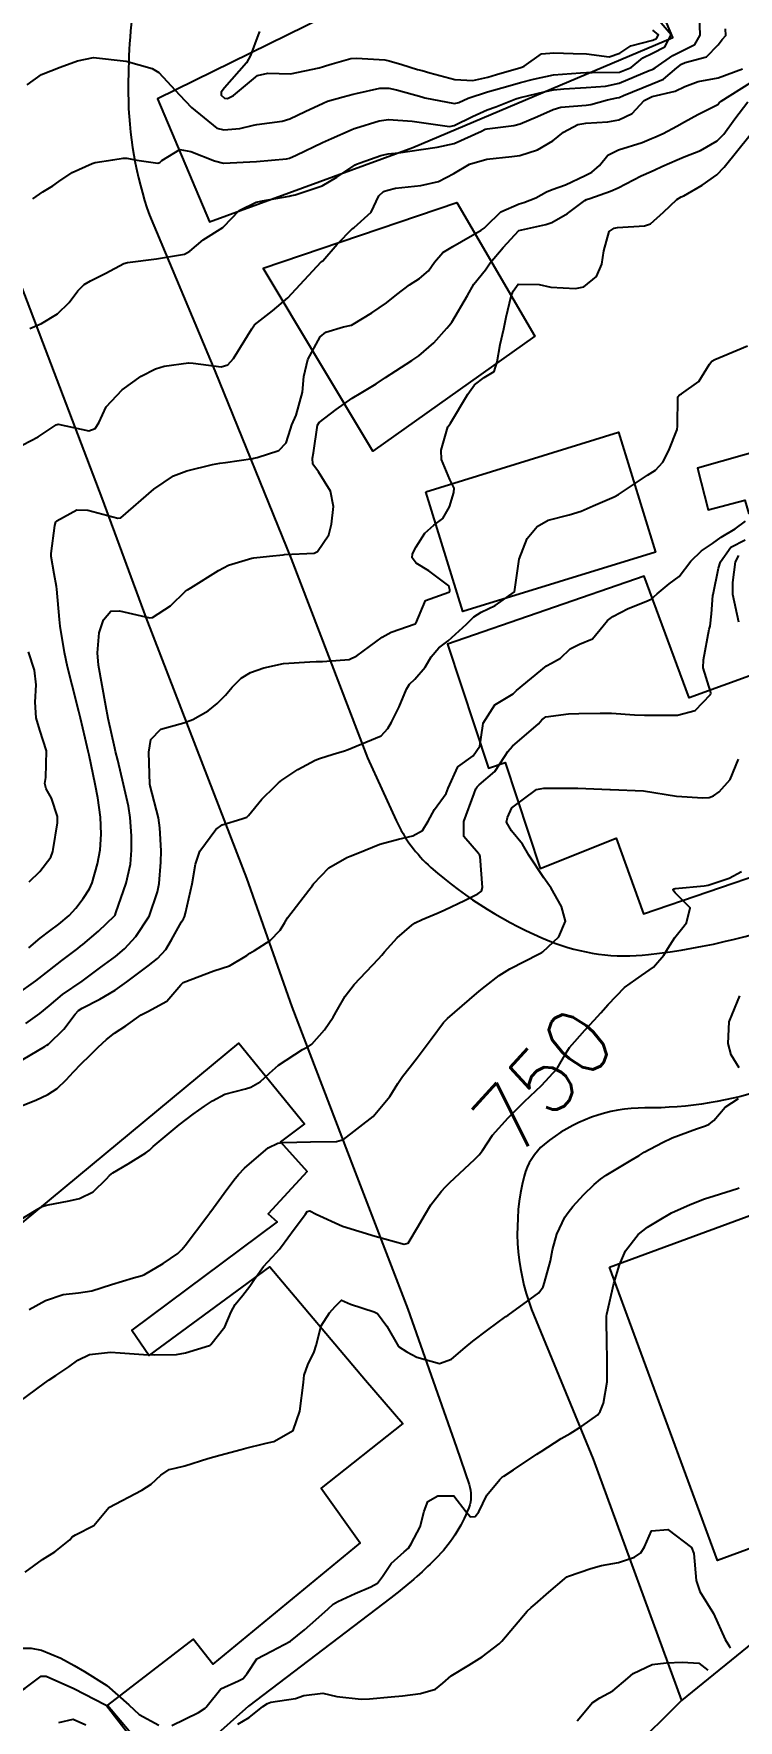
# Model space of a CAD drawing. Header units: metres. Extents: x 307586 to 320046, y 7427249 to 7434250.
# Drawn here: x 315669.6 to 315712.5, y 7432339.4 to 7432442 of the extents above; entities that cross this region are included whole.
import ezdxf
from ezdxf.enums import TextEntityAlignment as Align

# ---------------------------------------------------------------- set-up
doc = ezdxf.new("R2010")
doc.units = ezdxf.units.M
doc.header["$MEASUREMENT"] = 0
for name, color, linetype in [('Area', 45, 'Continuous'), ('Cotas', 45, 'Continuous'), ('Curvas de Nivel 1m', 11, 'Continuous'), ('Curvas de Nivel 5m', 15, 'Continuous'), ('Edificações', 30, 'Continuous'), ('Vias Primárias', 230, 'Continuous')]:
    doc.layers.add(name, color=color, linetype=linetype)
doc.styles.add('Style-STANDARD', font='STANDARD.shx')

msp = doc.modelspace()

# ---------------------------------------------------------------- linework, layer by layer
at = {"layer": 'Area'}
msp.add_polyline3d([(315713.97, 7432344.59, 752.97), (315709.01, 7432340.57, 753.9), (315705.9, 7432337.48, 754.16)], dxfattribs=at)
at = {"layer": 'Curvas de Nivel 1m', "flags": 128}
for points, elevation in [([(315669.21, 7432438.88), (315670.08, 7432439.51), (315671.22, 7432439.96), (315672.26, 7432440.34), (315673.23, 7432440.55), (315675.22, 7432440.31), (315676.8, 7432439.87), (315677.22, 7432439.62), (315678.47, 7432438.27), (315679.19, 7432437.49), (315680.73, 7432436.24), (315681.17, 7432436.13), (315682.13, 7432436.23), (315682.97, 7432436.42), (315683.18, 7432436.46), (315684.71, 7432436.67), (315685.18, 7432436.8), (315686.11, 7432437.26), (315687.2, 7432437.77), (315687.48, 7432437.88), (315688.43, 7432438.15), (315689.03, 7432438.31), (315689.21, 7432438.36), (315690.66, 7432438.67), (315691.21, 7432438.67), (315691.66, 7432438.57), (315693.2, 7432438.14), (315693.4, 7432438.09), (315695.2, 7432437.75), (315695.46, 7432437.8), (315696.03, 7432438.06), (315697.21, 7432438.45), (315698.44, 7432438.8), (315699.21, 7432439.01), (315700, 7432439.22), (315701.22, 7432439.49), (315702.85, 7432439.61), (315703.22, 7432439.63), (315703.56, 7432439.63), (315705.22, 7432439.65), (315705.94, 7432439.94), (315706.64, 7432440.52), (315707.24, 7432440.8), (315707.98, 7432441.18), (315708.38, 7432441.91), (315707.27, 7432443.2)], 739), ([(315669.36, 7432424.05), (315670.07, 7432424.36), (315671.04, 7432424.94), (315671.75, 7432425.63), (315672.29, 7432426.34), (315672.67, 7432426.72), (315673.06, 7432426.95), (315673.98, 7432427.41), (315675.08, 7432428), (315675.31, 7432428.07), (315677.08, 7432428.28), (315678.78, 7432428.57), (315679.09, 7432428.75), (315679.9, 7432429.45), (315681.1, 7432430.2), (315681.15, 7432430.24), (315682.1, 7432431.24), (315683.13, 7432431.73), (315683.51, 7432431.82), (315685.13, 7432432.11), (315685.2, 7432432.12), (315685.5, 7432432.18), (315687.14, 7432432.73), (315688.03, 7432433.26), (315689.15, 7432434.01), (315689.24, 7432434.05), (315689.45, 7432434.14), (315690.71, 7432434.58), (315691.16, 7432434.67), (315691.78, 7432434.74), (315693.16, 7432434.95), (315694.15, 7432435.09), (315695.17, 7432435.3), (315696.84, 7432436.05), (315697.05, 7432436.17), (315697.18, 7432436.21), (315698.8, 7432436.41), (315699.18, 7432436.51), (315700.24, 7432436.95), (315701.19, 7432437.38), (315701.67, 7432437.52), (315703.2, 7432437.64), (315703.49, 7432437.68), (315704.49, 7432437.96), (315705.07, 7432438.08), (315705.2, 7432438.11), (315705.48, 7432438.22), (315707.21, 7432438.93), (315707.9, 7432439.23), (315708.71, 7432439.91), (315708.99, 7432440.14), (315709.23, 7432440.23), (315710.53, 7432440.59), (315711.24, 7432441.31), (315711.48, 7432441.64), (315711.69, 7432441.87), (315711.67, 7432442.29)], 741), ([(315683.34, 7432442.12), (315683.25, 7432441.92), (315682.78, 7432440.67), (315682.54, 7432440.22), (315681.21, 7432438.69), (315681, 7432438.44), (315681.01, 7432438.24), (315681.2, 7432438.06), (315681.39, 7432438.05), (315681.75, 7432438.23), (315683.22, 7432439.44), (315683.84, 7432439.58), (315685.22, 7432439.54), (315686.96, 7432439.91), (315687.22, 7432440), (315687.34, 7432440.04), (315687.75, 7432440.15), (315688.89, 7432440.48), (315689.23, 7432440.51), (315690.96, 7432440.39), (315691.23, 7432440.34), (315691.99, 7432440.11), (315692.94, 7432439.82), (315693.22, 7432439.74), (315693.7, 7432439.6), (315695.21, 7432439.2), (315696.3, 7432439.14), (315697.22, 7432439.34), (315697.75, 7432439.5), (315699.22, 7432439.93), (315699.29, 7432439.95), (315699.43, 7432440.02), (315700.48, 7432440.76), (315701.24, 7432440.82), (315702.42, 7432440.79), (315703.23, 7432440.77), (315704.6, 7432440.59), (315705.24, 7432440.81), (315705.92, 7432441.26), (315707.25, 7432441.6), (315707.47, 7432441.69), (315707.6, 7432441.92), (315707.26, 7432442.21)], 738), ([(315668.94, 7432416.97), (315669.87, 7432417.45), (315670.96, 7432418.19), (315671.09, 7432418.22), (315672.96, 7432417.83), (315673.33, 7432417.96), (315673.56, 7432418.32), (315674, 7432419.29), (315674.98, 7432420.31), (315676.14, 7432421.15), (315677, 7432421.59), (315677.53, 7432421.75), (315679.01, 7432421.97), (315679.31, 7432421.95), (315681.01, 7432421.72), (315681.4, 7432421.83), (315681.76, 7432422.22), (315682.86, 7432424.04), (315682.98, 7432424.21), (315683.03, 7432424.27), (315684.12, 7432425.12), (315685.05, 7432425.91), (315685.31, 7432426.19), (315687.08, 7432428.11), (315687.11, 7432428.13), (315687.18, 7432428.16), (315688.05, 7432429.19), (315689, 7432430.14), (315689.07, 7432430.18), (315689.1, 7432430.19), (315690.12, 7432431.13), (315690.59, 7432432.13), (315690.88, 7432432.38), (315691.14, 7432432.47), (315691.6, 7432432.58), (315693.14, 7432432.76), (315694.22, 7432433), (315695.15, 7432433.49), (315696.11, 7432434.06), (315697.16, 7432434.36), (315698.68, 7432434.51), (315699.16, 7432434.57), (315700.25, 7432434.92), (315701.17, 7432435.47), (315701.83, 7432435.99), (315702.7, 7432436.46), (315703.18, 7432436.54), (315704.51, 7432436.63), (315705.18, 7432436.75), (315705.99, 7432437.14), (315706.72, 7432437.93), (315707.21, 7432438.16), (315708.61, 7432438.5), (315709.21, 7432438.78), (315710.02, 7432439.08), (315711.22, 7432439.3), (315712.7, 7432439.86)], 742), ([(315669.31, 7432386.37), (315669.99, 7432386.95), (315670.59, 7432387.4), (315671.14, 7432387.8), (315671.76, 7432388.34), (315672.17, 7432388.78), (315672.61, 7432389.37), (315672.99, 7432389.96), (315673.15, 7432390.32), (315673.49, 7432391.47), (315673.65, 7432392.32), (315673.71, 7432393.28), (315673.67, 7432394.32), (315673.51, 7432395.5), (315673.35, 7432396.32), (315672.97, 7432398.08), (315672.91, 7432398.33), (315672.73, 7432399.12), (315672.44, 7432400.33), (315672.34, 7432400.74), (315671.94, 7432402.34), (315671.66, 7432403.46), (315671.47, 7432404.34), (315671.22, 7432405.94), (315671.17, 7432406.35), (315671.01, 7432408.18), (315670.99, 7432408.35), (315670.85, 7432409.12), (315670.67, 7432410.17), (315670.67, 7432410.35), (315670.88, 7432412.07), (315670.94, 7432412.29), (315671, 7432412.35), (315672.23, 7432413.01), (315672.9, 7432413), (315674.71, 7432412.5), (315674.9, 7432412.53), (315676.91, 7432414.28), (315678.11, 7432415.08), (315678.92, 7432415.39), (315680.47, 7432415.78), (315680.93, 7432415.86), (315681.26, 7432415.9), (315682.93, 7432416.13), (315682.99, 7432416.15), (315683.19, 7432416.21), (315684.52, 7432416.62), (315684.95, 7432417.09), (315685.22, 7432417.93), (315685.31, 7432418.18), (315685.57, 7432418.78), (315685.95, 7432420.18), (315686.04, 7432421.13), (315686.28, 7432422.17), (315687.03, 7432423.54), (315687.37, 7432423.82), (315688.45, 7432424.15), (315688.92, 7432424.26), (315689.03, 7432424.31), (315690.16, 7432425.01), (315691.05, 7432425.62), (315691.68, 7432426.11), (315692.45, 7432426.71), (315693.07, 7432427.1), (315693.61, 7432427.55), (315693.98, 7432428.08), (315694.49, 7432428.67), (315695.09, 7432429.05), (315696.82, 7432430.04), (315696.99, 7432430.16), (315697.11, 7432430.28), (315698.01, 7432431.14), (315699.13, 7432431.64), (315699.42, 7432431.72), (315700.14, 7432432.01), (315700.78, 7432432.36), (315701.14, 7432432.51), (315701.95, 7432432.8), (315703.15, 7432433.36), (315703.55, 7432433.56), (315704.02, 7432433.96), (315704.52, 7432434.6), (315705.16, 7432434.92), (315706.61, 7432435.37), (315707.17, 7432435.62), (315707.38, 7432435.7), (315707.89, 7432435.91), (315708.72, 7432436.37), (315709.18, 7432436.63), (315710, 7432437.08), (315711.2, 7432437.69), (315711.3, 7432437.78), (315711.41, 7432437.88), (315713.21, 7432439.01)], 743), ([(315668.54, 7432383.51), (315669.73, 7432384.36), (315670.56, 7432385.01), (315671.31, 7432385.6), (315672.28, 7432386.33), (315672.44, 7432386.46), (315672.58, 7432386.57), (315673.54, 7432387.37), (315674.52, 7432388.31), (315674.55, 7432388.36), (315674.6, 7432388.49), (315675.22, 7432390.3), (315675.48, 7432391.46), (315675.54, 7432392.3), (315675.54, 7432393.17), (315675.47, 7432394.3), (315675.36, 7432394.98), (315675.07, 7432396.3), (315674.72, 7432397.78), (315674.58, 7432398.31), (315674.53, 7432398.51), (315674.13, 7432400.32), (315673.99, 7432401.08), (315673.76, 7432402.32), (315673.55, 7432403.56), (315673.48, 7432404.32), (315673.59, 7432405.54), (315673.85, 7432406.32), (315674.29, 7432406.84), (315674.82, 7432406.88), (315676.66, 7432406.44), (315676.82, 7432406.46), (315677.92, 7432407.18), (315678.84, 7432408.07), (315678.95, 7432408.15), (315679.15, 7432408.26), (315680.85, 7432409.32), (315681.44, 7432409.64), (315682.86, 7432410.07), (315682.98, 7432410.09), (315683.95, 7432410.2), (315684.77, 7432410.28), (315684.86, 7432410.29), (315686.65, 7432410.38), (315686.87, 7432410.49), (315687.55, 7432411.49), (315687.72, 7432412.15), (315687.83, 7432413.22), (315687.66, 7432414.15), (315686.92, 7432415.32), (315686.57, 7432415.8), (315686.55, 7432416.17), (315686.61, 7432416.49), (315686.87, 7432418.16), (315686.96, 7432418.34), (315688, 7432419.12), (315688.98, 7432419.81), (315689.51, 7432420.13), (315690.42, 7432420.69), (315691, 7432421.07), (315691.63, 7432421.48), (315692.6, 7432422.1), (315693.02, 7432422.38), (315693.93, 7432423.17), (315694.73, 7432424.07), (315694.87, 7432424.23), (315695.04, 7432424.43), (315695.98, 7432426.06), (315696.38, 7432426.74), (315697.08, 7432427.62), (315697.25, 7432427.87), (315697.37, 7432428.04), (315698.15, 7432428.97), (315699.1, 7432430.02), (315700.74, 7432430.37), (315701.11, 7432430.5), (315702.07, 7432431.04), (315703.13, 7432431.83), (315703.22, 7432431.89), (315703.43, 7432431.97), (315704.69, 7432432.4), (315705.14, 7432432.61), (315706.55, 7432433.33), (315707.15, 7432433.6), (315707.37, 7432433.7), (315707.8, 7432433.91), (315708.74, 7432434.32), (315709.16, 7432434.49), (315710.16, 7432434.89), (315711.17, 7432435.47), (315711.57, 7432435.87), (315712.24, 7432436.81), (315713.03, 7432437.85)], 744), ([(315668.49, 7432379.3), (315670.27, 7432380.35), (315670.41, 7432380.44), (315670.51, 7432380.51), (315671.44, 7432381.42), (315672.12, 7432382.33), (315672.32, 7432382.55), (315672.54, 7432382.69), (315673.63, 7432383.23), (315674.55, 7432383.78), (315675.26, 7432384.3), (315676.56, 7432385.27), (315677.13, 7432385.71), (315677.63, 7432386.27), (315677.99, 7432386.86), (315678.6, 7432387.94), (315678.72, 7432388.13), (315678.78, 7432388.26), (315678.83, 7432388.48), (315679.23, 7432390.25), (315679.44, 7432391.45), (315679.71, 7432392.24), (315680.67, 7432393.56), (315681.06, 7432393.84), (315682.27, 7432394.21), (315682.56, 7432394.32), (315682.67, 7432394.41), (315683.47, 7432395.41), (315684.26, 7432396.19), (315684.49, 7432396.4), (315684.7, 7432396.57), (315685.67, 7432397.22), (315686.72, 7432397.78), (315686.99, 7432397.88), (315687.82, 7432398.15), (315688.51, 7432398.36), (315688.73, 7432398.44), (315689.22, 7432398.63), (315690.73, 7432399.26), (315691.14, 7432399.7), (315691.37, 7432400.1), (315691.83, 7432401.03), (315692.27, 7432402.1), (315692.46, 7432402.41), (315692.78, 7432402.71), (315693.42, 7432403.45), (315693.78, 7432404.08), (315694.25, 7432404.62), (315694.8, 7432405.04), (315695.93, 7432406.05), (315696.37, 7432406.5), (315696.82, 7432406.79), (315697.66, 7432407.2), (315698.84, 7432408.02), (315699.12, 7432410.02), (315699.62, 7432411.27), (315700.23, 7432412), (315700.9, 7432412.39), (315702.16, 7432412.72), (315702.9, 7432412.93), (315703.62, 7432413.25), (315704.91, 7432413.81), (315705.16, 7432413.95), (315706.93, 7432415.13), (315707.42, 7432415.43), (315707.86, 7432415.91), (315708.22, 7432416.63), (315708.74, 7432417.9), (315708.76, 7432418.1), (315708.77, 7432419.9), (315708.87, 7432420.02), (315708.99, 7432420.08), (315710.06, 7432420.82), (315710.71, 7432421.88), (315710.84, 7432422.06), (315711.02, 7432422.17), (315711.51, 7432422.36), (315713.02, 7432423)], 746), ([(315668.46, 7432376.59), (315669.73, 7432377.1), (315670.47, 7432377.44), (315671.02, 7432377.8), (315671.57, 7432378.34), (315672.02, 7432378.81), (315672.49, 7432379.3), (315673.02, 7432379.81), (315673.53, 7432380.32), (315674.03, 7432380.79), (315674.52, 7432381.18), (315675.21, 7432381.61), (315676.13, 7432382.29), (315676.54, 7432382.49), (315677.7, 7432383.11), (315678.55, 7432384.12), (315678.7, 7432384.26), (315680.56, 7432384.96), (315681.51, 7432385.27), (315682.57, 7432385.9), (315682.75, 7432386.03), (315683.04, 7432386.21), (315683.98, 7432386.8), (315684.59, 7432387.44), (315684.87, 7432387.91), (315685.04, 7432388.18), (315686.33, 7432389.88), (315686.55, 7432390.16), (315686.58, 7432390.2), (315686.62, 7432390.26), (315687.55, 7432391.24), (315688.65, 7432391.87), (315688.85, 7432391.94), (315689.32, 7432392.13), (315690.66, 7432392.67), (315691.78, 7432392.98), (315692.66, 7432393.17), (315693.24, 7432393.51), (315693.59, 7432394.08), (315693.97, 7432394.79), (315694.69, 7432395.76), (315694.8, 7432396.07), (315695.4, 7432397.37), (315696.32, 7432398.05), (315696.73, 7432398.63), (315696.91, 7432399.87), (315696.94, 7432400.04), (315697.64, 7432401.15), (315698.77, 7432401.81), (315698.87, 7432401.92), (315698.96, 7432402.02), (315700.79, 7432403.52), (315701.09, 7432403.69), (315701.64, 7432403.98), (315702.22, 7432404.55), (315702.8, 7432404.84), (315703.59, 7432405.17), (315704.23, 7432405.96), (315704.49, 7432406.28), (315704.82, 7432406.52), (315705.75, 7432407.01), (315706.84, 7432407.44), (315707.16, 7432407.59), (315707.52, 7432407.91), (315708.24, 7432408.51), (315708.85, 7432408.96), (315709.57, 7432409.89), (315710.22, 7432410.53), (315710.88, 7432410.97), (315711.41, 7432411.35), (315712.26, 7432411.86), (315712.9, 7432412.33)], 747), ([(315668.37, 7432369.56), (315669.68, 7432370.36), (315670.11, 7432370.63), (315670.39, 7432370.71), (315671.76, 7432370.97), (315672.39, 7432371.11), (315673.21, 7432371.51), (315674.02, 7432372.31), (315674.21, 7432372.52), (315674.42, 7432372.68), (315675.35, 7432373.22), (315676.43, 7432373.88), (315676.64, 7432374.06), (315676.86, 7432374.28), (315678.45, 7432375.6), (315679.31, 7432376.25), (315679.98, 7432376.72), (315680.47, 7432377.06), (315681.23, 7432377.46), (315682.48, 7432377.79), (315682.81, 7432377.88), (315683.37, 7432378.2), (315683.95, 7432378.73), (315684.49, 7432379.23), (315685.95, 7432380.17), (315686.31, 7432380.36), (315686.51, 7432380.5), (315687.29, 7432381.38), (315687.81, 7432382.15), (315688.07, 7432382.61), (315688.55, 7432383.42), (315689.09, 7432384.13), (315690.57, 7432385.7), (315690.77, 7432385.91), (315690.93, 7432386.11), (315691.71, 7432386.98), (315692.6, 7432387.75), (315692.81, 7432387.88), (315693.23, 7432388.08), (315694.2, 7432388.49), (315694.61, 7432388.67), (315695.81, 7432389.25), (315696.62, 7432389.65), (315696.84, 7432389.82), (315696.9, 7432390.04), (315696.76, 7432391.93), (315696.71, 7432392.04), (315696.65, 7432392.1), (315695.76, 7432393.14), (315695.77, 7432394.05), (315696.4, 7432395.76), (315696.5, 7432396.04), (315696.57, 7432396.17), (315696.7, 7432396.28), (315697.64, 7432397.1), (315698.26, 7432398.02), (315698.43, 7432398.32), (315698.73, 7432398.63), (315700.3, 7432400), (315700.51, 7432400.23), (315700.75, 7432400.43), (315702.13, 7432400.6), (315702.75, 7432400.62), (315704.06, 7432400.65), (315704.75, 7432400.64), (315706.14, 7432400.54), (315706.75, 7432400.52), (315708.13, 7432400.53), (315708.75, 7432400.53), (315709.84, 7432400.8), (315710.77, 7432401.78), (315710.79, 7432401.85), (315710.79, 7432401.87), (315710.77, 7432401.97), (315710.32, 7432403.41), (315710.33, 7432403.88), (315710.69, 7432405.75), (315710.73, 7432405.87), (315710.74, 7432405.94), (315710.83, 7432406.68), (315710.91, 7432407.8), (315710.92, 7432407.87), (315711.26, 7432409.47), (315711.38, 7432409.86), (315712, 7432410.74), (315712.88, 7432411.19)], 748), ([(315712.49, 7432406.18), (315712.13, 7432407.86), (315712.12, 7432408.59), (315712.28, 7432409.86), (315712.49, 7432410.23)], 749), ([(315669.33, 7432390.37), (315669.98, 7432391.01), (315670.65, 7432391.89), (315670.77, 7432392.23), (315670.79, 7432392.35), (315671.05, 7432393.96), (315671.04, 7432394.35), (315670.68, 7432395.47), (315670.37, 7432396.03), (315670.28, 7432396.36), (315670.33, 7432396.72), (315670.38, 7432398.36), (315669.98, 7432399.61), (315669.76, 7432400.36), (315669.7, 7432401.31), (315669.76, 7432402.37), (315669.66, 7432403.25), (315669.28, 7432404.37)], 742), ([(315669.32, 7432364.36), (315670.32, 7432364.91), (315671.4, 7432365.26), (315672.32, 7432365.38), (315673.14, 7432365.5), (315674.33, 7432365.88), (315675.68, 7432366.29), (315676.19, 7432366.42), (315676.34, 7432366.48), (315677.47, 7432367.15), (315678.36, 7432367.77), (315678.61, 7432368.01), (315678.82, 7432368.25), (315680.14, 7432369.99), (315680.32, 7432370.23), (315680.35, 7432370.27), (315680.38, 7432370.32), (315681.19, 7432371.43), (315681.77, 7432372.22), (315682.06, 7432372.57), (315682.42, 7432372.95), (315683.86, 7432374.2), (315684.44, 7432374.47), (315684.78, 7432374.52), (315686.44, 7432374.55), (315688.01, 7432374.57), (315688.44, 7432374.71), (315690.24, 7432376.11), (315690.35, 7432376.22), (315690.46, 7432376.35), (315691.26, 7432377.31), (315691.75, 7432378.1), (315692.04, 7432378.54), (315692.49, 7432379.12), (315692.92, 7432379.66), (315693.23, 7432380.08), (315693.78, 7432380.81), (315694.53, 7432381.81), (315694.65, 7432381.95), (315694.77, 7432382.07), (315696.55, 7432383.6), (315696.79, 7432383.8), (315697.07, 7432384.03), (315697.91, 7432384.67), (315698.56, 7432385.08), (315700.34, 7432385.99), (315700.5, 7432386.07), (315700.57, 7432386.12), (315701.53, 7432387.04), (315701.95, 7432387.98), (315701.71, 7432388.88), (315701.07, 7432389.99), (315700.63, 7432390.63), (315699.71, 7432392), (315699.33, 7432392.68), (315698.67, 7432393.49), (315698.36, 7432394.02), (315698.41, 7432394.29), (315698.68, 7432394.89), (315700.19, 7432396), (315700.62, 7432396.07), (315700.69, 7432396.07), (315702.59, 7432396.08), (315702.69, 7432396.07), (315704.64, 7432396), (315704.69, 7432396), (315706.69, 7432395.92), (315708.69, 7432395.6), (315710.3, 7432395.49), (315710.69, 7432395.51), (315710.95, 7432395.61), (315711.3, 7432395.86), (315711.96, 7432396.6), (315712.47, 7432397.85)], 749), ([(315712.5, 7432379.07), (315712.02, 7432379.85), (315711.83, 7432380.54), (315711.9, 7432381.86), (315712.08, 7432382.31), (315712.55, 7432383.45)], 751), ([(315669.08, 7432348.37), (315670.13, 7432349.15), (315670.88, 7432349.6), (315671.79, 7432350.33), (315671.94, 7432350.53), (315672.15, 7432350.65), (315673.26, 7432351.22), (315674.17, 7432352.31), (315676.18, 7432353.36), (315676.74, 7432353.73), (315677.34, 7432354.27), (315677.85, 7432354.61), (315678.2, 7432354.71), (315678.8, 7432354.85), (315680.2, 7432355.28), (315680.93, 7432355.5), (315682.21, 7432355.84), (315682.5, 7432355.92), (315683.65, 7432356.2), (315684.11, 7432356.3), (315684.21, 7432356.32), (315685.39, 7432357), (315685.79, 7432358.17), (315686.01, 7432359.91), (315686.03, 7432360.16), (315686.06, 7432360.37), (315686.28, 7432360.99), (315686.66, 7432361.78), (315686.79, 7432362.16), (315687.08, 7432363.37), (315687.6, 7432364.15), (315687.93, 7432364.53), (315688.32, 7432364.93), (315688.86, 7432364.68), (315690.31, 7432364.22), (315690.52, 7432364.11), (315691.07, 7432363.34), (315691.79, 7432362.1), (315692.29, 7432361.77), (315692.91, 7432361.46), (315694.28, 7432361.06), (315695.01, 7432361.33), (315695.84, 7432362.05), (315696.3, 7432362.42), (315697.22, 7432363.11), (315698.31, 7432363.92), (315698.46, 7432364.02), (315700.33, 7432365.38), (315700.58, 7432365.74), (315700.67, 7432365.99), (315701.03, 7432367.31), (315701.16, 7432367.98), (315701.42, 7432368.94), (315701.91, 7432369.97), (315702.1, 7432370.26), (315702.39, 7432370.63), (315703.04, 7432371.33), (315703.69, 7432371.96), (315704.08, 7432372.29), (315704.42, 7432372.54), (315705.94, 7432373.44), (315706.43, 7432373.73), (315706.54, 7432373.81), (315706.73, 7432373.92), (315707.84, 7432374.51), (315708.44, 7432374.8), (315709.92, 7432375.35), (315710.45, 7432375.54), (315710.68, 7432375.64), (315710.96, 7432375.86), (315711.65, 7432376.67), (315712.47, 7432377.19)], 751), ([(315678.01, 7432339.05), (315679.63, 7432339.84), (315680.02, 7432340.1), (315680.1, 7432340.15), (315680.16, 7432340.23), (315680.98, 7432341.28), (315682.05, 7432341.77), (315682.35, 7432341.9), (315682.59, 7432342.2), (315683.17, 7432343.09), (315684.07, 7432343.57), (315685.22, 7432344.17), (315686.08, 7432344.87), (315686.77, 7432345.47), (315687.52, 7432346.15), (315687.82, 7432346.42), (315688.1, 7432346.58), (315689.16, 7432347.07), (315690.11, 7432347.48), (315690.51, 7432347.71), (315690.81, 7432348.1), (315691.34, 7432348.89), (315692.14, 7432349.62), (315692.39, 7432349.83), (315692.56, 7432350.09), (315693.1, 7432351.14), (315693.34, 7432352.08), (315693.58, 7432352.68), (315694.18, 7432353.01), (315695.15, 7432353.02), (315695.9, 7432352.04), (315696.17, 7432351.73), (315696.45, 7432351.75), (315696.67, 7432352.04), (315697.17, 7432353.05), (315697.96, 7432354.02), (315698.08, 7432354.13), (315698.19, 7432354.22), (315698.79, 7432354.6), (315700.21, 7432355.55), (315700.47, 7432355.72), (315700.87, 7432355.98), (315701.69, 7432356.51), (315702.23, 7432356.82), (315702.94, 7432357.25), (315703.92, 7432357.95), (315704.06, 7432358.14), (315704.25, 7432358.66), (315704.47, 7432359.95), (315704.47, 7432361.77), (315704.46, 7432361.95), (315704.45, 7432362.11), (315704.43, 7432363.95), (315704.45, 7432364.08), (315704.89, 7432365.94), (315705.22, 7432367.07), (315705.59, 7432367.93), (315706.37, 7432368.92), (315706.94, 7432369.36), (315707.85, 7432369.91), (315708.18, 7432370.11), (315708.39, 7432370.23), (315709.53, 7432370.75), (315710.4, 7432371.08), (315710.99, 7432371.28), (315712.41, 7432371.72), (315712.5, 7432371.76)], 752), ([(315682.01, 7432339.13), (315682.7, 7432339.52), (315683.54, 7432340.19), (315683.82, 7432340.39), (315684.03, 7432340.47), (315685.52, 7432340.68), (315686.03, 7432340.87), (315687.18, 7432341.01), (315688.03, 7432340.81), (315689.51, 7432340.64), (315690.03, 7432340.66), (315691.34, 7432340.79), (315692.03, 7432340.85), (315693.13, 7432340.98), (315694.04, 7432341.26), (315694.49, 7432341.62), (315695, 7432342.06), (315696.06, 7432342.72), (315696.87, 7432343.23), (315697.92, 7432344.02), (315698, 7432344.09), (315698.07, 7432344.17), (315699.61, 7432346), (315699.86, 7432346.23), (315700.1, 7432346.43), (315700.94, 7432347.15), (315701.88, 7432347.97), (315702.02, 7432348.08), (315702.12, 7432348.13), (315703.48, 7432348.6), (315704.13, 7432348.77), (315705.16, 7432348.96), (315706.14, 7432349.28), (315706.52, 7432349.54), (315706.75, 7432349.91), (315707.18, 7432350.89), (315708.16, 7432350.96), (315709.61, 7432349.88), (315709.76, 7432349.5), (315709.89, 7432347.87), (315710.11, 7432347.2), (315710.94, 7432345.86), (315711.66, 7432344.27), (315711.91, 7432343.85), (315711.97, 7432343.76)], 753), ([(315664.01, 7432339.1), (315664.51, 7432339.92), (315664.8, 7432340.41), (315665.28, 7432341.16), (315666.05, 7432342.12), (315666.18, 7432342.27), (315666.3, 7432342.4), (315667.16, 7432343.3), (315668.07, 7432343.74), (315669.45, 7432343.75), (315670.07, 7432343.62), (315671.26, 7432343.14), (315672.06, 7432342.69), (315672.69, 7432342.32), (315674.04, 7432341.47), (315675.39, 7432340.29), (315676.02, 7432339.71), (315677.21, 7432339.07)], 752), ([(315702.65, 7432339.33), (315703.19, 7432339.96), (315703.57, 7432340.42), (315704.03, 7432340.72), (315704.83, 7432341.15), (315705.74, 7432341.92), (315706.06, 7432342.2), (315707.21, 7432342.76), (315708.06, 7432342.86), (315709.07, 7432342.89), (315710.06, 7432342.83), (315710.6, 7432342.41)], 754), ([(315667.08, 7432339.32), (315667.77, 7432340.38), (315667.88, 7432340.53), (315668.03, 7432340.65), (315669.08, 7432341.32), (315670.05, 7432342.05), (315670.36, 7432342.04), (315672.04, 7432341.3), (315673.96, 7432340.3), (315674, 7432340.28), (315674.02, 7432340.25), (315675.58, 7432338.28)], 753), ([(315671.13, 7432339.22), (315672.01, 7432339.42), (315672.78, 7432339.09)], 754)]:
    msp.add_lwpolyline(points, dxfattribs=dict(at, elevation=elevation))
at = {"layer": 'Curvas de Nivel 5m', "flags": 128}
for points, elevation in [([(315669.55, 7432431.94), (315670.15, 7432432.37), (315670.76, 7432432.73), (315671.13, 7432433), (315671.95, 7432433.54), (315673.15, 7432434.1), (315673.33, 7432434.15), (315674.42, 7432434.32), (315675.05, 7432434.41), (315675.15, 7432434.42), (315675.26, 7432434.41), (315675.87, 7432434.3), (315677.15, 7432434.12), (315677.27, 7432434.16), (315677.4, 7432434.28), (315678.48, 7432434.94), (315679.16, 7432434.83), (315680.6, 7432434.25), (315681.15, 7432434.12), (315683.15, 7432434.21), (315684.97, 7432434.38), (315685.16, 7432434.42), (315685.57, 7432434.6), (315687.16, 7432435.36), (315687.71, 7432435.61), (315688.91, 7432436.14), (315689.09, 7432436.22), (315689.17, 7432436.25), (315690.62, 7432436.69), (315691.18, 7432436.77), (315692.62, 7432436.66), (315693.18, 7432436.58), (315694.9, 7432436.35), (315695.18, 7432436.4), (315696.28, 7432436.96), (315697.19, 7432437.36), (315697.7, 7432437.53), (315698.93, 7432438.02), (315699.13, 7432438.09), (315699.2, 7432438.11), (315700.73, 7432438.48), (315701.21, 7432438.58), (315701.84, 7432438.63), (315703.21, 7432438.71), (315704.37, 7432438.8), (315705.21, 7432438.97), (315707.04, 7432439.74), (315707.22, 7432439.82), (315707.29, 7432439.85), (315707.39, 7432439.92), (315708.48, 7432440.66), (315709.24, 7432441.05), (315709.81, 7432441.33), (315710.13, 7432441.89), (315710.1, 7432443.05)], 740), ([(315669.13, 7432381.76), (315669.98, 7432382.36), (315670.54, 7432382.83), (315671.35, 7432383.53), (315672.55, 7432384.33), (315673.69, 7432385.19), (315674.57, 7432385.83), (315675.13, 7432386.3), (315675.82, 7432387.06), (315676.6, 7432388.25), (315676.62, 7432388.27), (315677.13, 7432389.77), (315677.23, 7432390.27), (315677.34, 7432391.58), (315677.35, 7432392.27), (315677.28, 7432393.66), (315677.19, 7432394.27), (315676.69, 7432396.23), (315676.68, 7432396.27), (315676.67, 7432396.3), (315676.6, 7432398.28), (315676.73, 7432399.04), (315677.34, 7432399.67), (315678.74, 7432400.06), (315679.28, 7432400.25), (315680.21, 7432400.78), (315680.76, 7432401.23), (315681.26, 7432401.73), (315681.68, 7432402.22), (315682.22, 7432402.78), (315682.78, 7432403.11), (315683.59, 7432403.4), (315684.79, 7432403.67), (315686.4, 7432403.77), (315686.79, 7432403.78), (315687.17, 7432403.78), (315688.79, 7432403.91), (315689.25, 7432404.13), (315690.8, 7432405.27), (315691.34, 7432405.57), (315692.81, 7432406.07), (315692.83, 7432406.07), (315692.84, 7432406.09), (315693.43, 7432407.49), (315694.84, 7432408.01), (315694.88, 7432408.03), (315694.91, 7432408.07), (315694.92, 7432408.15), (315694.85, 7432408.39), (315693.63, 7432409.31), (315692.86, 7432409.78), (315692.62, 7432410.09), (315692.63, 7432410.33), (315692.87, 7432410.76), (315693.39, 7432411.59), (315693.93, 7432412.08), (315694.48, 7432412.49), (315694.9, 7432413.19), (315695.16, 7432414.07), (315695.18, 7432414.33), (315694.92, 7432414.87), (315694.4, 7432416.08), (315694.38, 7432416.64), (315694.79, 7432418.07), (315694.87, 7432418.16), (315694.96, 7432418.28), (315696, 7432420.05), (315696.42, 7432420.62), (315697, 7432421.06), (315697.61, 7432421.43), (315697.78, 7432422.03), (315697.98, 7432423.07), (315698.19, 7432424.03), (315698.33, 7432424.74), (315698.65, 7432426.02), (315698.76, 7432426.32), (315699.06, 7432426.74), (315700.35, 7432426.72), (315701.06, 7432426.57), (315702.56, 7432426.48), (315703.06, 7432426.59), (315703.83, 7432427.21), (315704.16, 7432427.96), (315704.28, 7432428.77), (315704.6, 7432429.96), (315704.91, 7432430.15), (315705.11, 7432430.19), (315706.74, 7432430.29), (315707.11, 7432430.42), (315707.9, 7432431.13), (315708.71, 7432431.9), (315708.98, 7432432.06), (315709.14, 7432432.13), (315710.25, 7432432.78), (315711.15, 7432433.41), (315711.59, 7432433.87), (315713.17, 7432435.83)], 745), ([(315668.24, 7432358.38), (315670.26, 7432359.87), (315670.54, 7432360.07), (315670.95, 7432360.34), (315671.73, 7432360.87), (315672.28, 7432361.27), (315672.99, 7432361.61), (315674.28, 7432361.75), (315674.87, 7432361.71), (315676.28, 7432361.61), (315676.97, 7432361.59), (315678.28, 7432361.62), (315678.83, 7432361.71), (315680.29, 7432362.16), (315680.34, 7432362.18), (315680.38, 7432362.23), (315681.22, 7432363.3), (315681.62, 7432364.22), (315681.86, 7432364.67), (315682.32, 7432365.23), (315682.75, 7432365.78), (315683.04, 7432366.2), (315683.58, 7432366.97), (315684.36, 7432367.83), (315684.53, 7432368.01), (315684.67, 7432368.19), (315685.44, 7432369.24), (315686.13, 7432370.16), (315686.24, 7432370.31), (315686.39, 7432370.36), (315686.78, 7432370.16), (315688.38, 7432369.43), (315689.38, 7432369.13), (315690.37, 7432368.82), (315692.13, 7432368.33), (315692.37, 7432368.4), (315693.01, 7432369.45), (315693.36, 7432370.08), (315693.75, 7432370.72), (315694.41, 7432371.55), (315694.65, 7432371.82), (315694.89, 7432372.06), (315696.43, 7432373.51), (315696.7, 7432373.77), (315696.9, 7432374.04), (315697.51, 7432374.96), (315698.45, 7432376.02), (315699.45, 7432377.02), (315700.48, 7432377.99), (315701.44, 7432379.03), (315701.98, 7432379.98), (315702.19, 7432380.29), (315702.51, 7432380.66), (315703.13, 7432381.36), (315703.68, 7432381.96), (315704.09, 7432382.4), (315704.54, 7432382.92), (315705.53, 7432383.94), (315706.56, 7432384.67), (315707.29, 7432385.19), (315707.92, 7432385.91), (315708.16, 7432386.32), (315708.59, 7432387), (315709, 7432387.49), (315709.3, 7432387.89), (315709.53, 7432388.8), (315708.62, 7432389.72), (315708.48, 7432389.9), (315708.56, 7432389.96), (315708.62, 7432389.98), (315710.37, 7432390.13), (315710.63, 7432390.18), (315711.89, 7432390.6), (315712.64, 7432391.01)], 750)]:
    msp.add_lwpolyline(points, dxfattribs=dict(at, elevation=elevation))
at = {"layer": 'Edificações'}
for points in [[(315688.41, 7432443.56), (315677.13, 7432438.03), (315680.29, 7432430.55), (315692.65, 7432435.07), (315708.47, 7432441.75), (315698.94, 7432464.34), (315681.81, 7432456.78)], [(315683.56, 7432427.72), (315695.34, 7432431.72), (315700.08, 7432423.59), (315690.22, 7432416.58)], [(315713.1, 7432412.78), (315715.4, 7432413.49), (315715.52, 7432412.96), (315719.53, 7432414.26), (315717.7, 7432419.33), (315713.92, 7432418.09), (315714.34, 7432416.79), (315709.97, 7432415.55), (315710.62, 7432413.02), (315712.86, 7432413.61)], [(315693.45, 7432414.12), (315705.17, 7432417.74), (315707.42, 7432410.45), (315695.7, 7432406.83)], [(315704.62, 7432366.94), (315716.91, 7432371.46), (315723.48, 7432353.6), (315711.19, 7432349.08)]]:
    msp.add_lwpolyline(points, close=True, dxfattribs=at)
for points in [[(315715.89, 7432403.9), (315709.46, 7432401.58), (315706.73, 7432408.97), (315694.77, 7432404.85), (315697.27, 7432397.29), (315698.28, 7432397.64), (315700.41, 7432391.19), (315705.02, 7432393.03), (315706.68, 7432388.43), (315714.51, 7432391.1)], [(315667.33, 7432368.36), (315682.08, 7432380.56), (315686.08, 7432375.66), (315684.61, 7432374.55), (315686.24, 7432372.75), (315683.87, 7432370.18), (315684.4, 7432369.69), (315675.57, 7432363.1), (315676.63, 7432361.55), (315683.97, 7432366.95), (315689.79, 7432360.05), (315692.05, 7432357.42), (315687.08, 7432353.48), (315689.46, 7432350.15), (315680.5, 7432342.78), (315679.31, 7432344.3), (315674.09, 7432340.28), (315676.18, 7432337.81)]]:
    msp.add_lwpolyline(points, dxfattribs=at)
at = {"layer": 'Vias Primárias'}
for points in [[(315685.73, 7432466.8, 0.095773), (315681.98, 7432462.55, 0.002215), (315679, 7432457.46, 0.048301), (315678.18, 7432455.65, 0.033377), (315676.7, 7432450.16, 0.015636), (315675.74, 7432444.42, 0.035509), (315675.35, 7432438.37, 0.082309), (315676.64, 7432430.94), (315680.62, 7432421.47), (315685.26, 7432410.03), (315689.9, 7432397.93), (315691.65, 7432394.11, 0.10449), (315693.76, 7432391.26, 0.085044), (315701, 7432386.77, 0.124982), (315707, 7432385.95, 0.067021), (315717.29, 7432388.53, 0.064583)], [(315685.73, 7432466.8, 0.095773), (315681.98, 7432462.55, 0.002215), (315679, 7432457.46, 0.048301), (315678.18, 7432455.65, 0.033377), (315676.7, 7432450.16, 0.015636), (315675.74, 7432444.42, 0.035509), (315675.35, 7432438.37, 0.082309), (315676.64, 7432430.94), (315680.62, 7432421.47), (315685.26, 7432410.03), (315689.9, 7432397.93), (315691.65, 7432394.11, 0.10449), (315693.76, 7432391.26, 0.085044), (315701, 7432386.77, 0.124982), (315707, 7432385.95, 0.067021), (315717.29, 7432388.53, 0.064583)], [(315644.97, 7432438.74, -0.077324), (315650.21, 7432441.37, -0.058179), (315651.98, 7432441.72, -0.131177), (315659.69, 7432440.29, -0.078162), (315663, 7432438.03, -0.013571), (315664.53, 7432436.51, -0.089154), (315665.83, 7432434.54, -0.02117), (315668.49, 7432427.53), (315671.01, 7432420.93), (315673.75, 7432413.73), (315676.43, 7432406.47), (315679.88, 7432397.47), (315682.54, 7432390.6), (315685.31, 7432382.78), (315689.05, 7432372.97), (315692.36, 7432364.38), (315695.31, 7432355.95), (315696.08, 7432353.71, -0.175441), (315696.06, 7432352.29, -0.105348), (315694.04, 7432349.18, -0.035993), (315691.33, 7432346.82), (315682.66, 7432340.22), (315673.92, 7432332.42)], [(315644.97, 7432438.74, -0.077324), (315650.21, 7432441.37, -0.058179), (315651.98, 7432441.72, -0.131177), (315659.69, 7432440.29, -0.078162), (315663, 7432438.03, -0.013571), (315664.53, 7432436.51, -0.089154), (315665.83, 7432434.54, -0.02117), (315668.49, 7432427.53), (315671.01, 7432420.93), (315673.75, 7432413.73), (315676.43, 7432406.47), (315679.88, 7432397.47), (315682.54, 7432390.6), (315685.31, 7432382.78), (315689.05, 7432372.97), (315692.36, 7432364.38), (315695.31, 7432355.95), (315696.08, 7432353.71, -0.175441), (315696.06, 7432352.29, -0.105348), (315694.04, 7432349.18, -0.035993), (315691.33, 7432346.82), (315682.66, 7432340.22), (315673.92, 7432332.42)]]:
    msp.add_lwpolyline(points, format="xyb", dxfattribs=at)
at = {"layer": 'Vias Primárias', "elevation": 761.41}
msp.add_lwpolyline([(315772.18, 7432389.87), (315769.47, 7432397.51, 0.180999), (315765.42, 7432402.32, 0.19344), (315760.3, 7432403, 0.077956), (315756, 7432401.15), (315740.25, 7432391.33), (315726.49, 7432383.06, -0.032757), (315722.3, 7432380.9, -0.020715), (315714.5, 7432377.88, -0.082858), (315706.78, 7432376.62, 0.176663), (315700.65, 7432374.4, 0.157882), (315699.43, 7432372.47, 0.152934), (315699.88, 7432364.35), (315703.63, 7432355.24), (315709.01, 7432340.57)], format="xyb", dxfattribs=at)
msp.add_lwpolyline([(315772.18, 7432389.87), (315769.47, 7432397.51, 0.180999), (315765.42, 7432402.32, 0.19344), (315760.3, 7432403, 0.077956), (315756, 7432401.15), (315740.25, 7432391.33), (315726.49, 7432383.06, -0.032757), (315722.3, 7432380.9, -0.020715), (315714.5, 7432377.88, -0.082858), (315706.78, 7432376.62, 0.176663), (315700.65, 7432374.4, 0.157882), (315699.43, 7432372.47, 0.152934), (315699.88, 7432364.35), (315703.63, 7432355.24), (315709.01, 7432340.57)], format="xyb", dxfattribs=at)

# ---------------------------------------------------------------- texts
at = {"layer": 'Cotas', "style": 'Style-STANDARD'}
msp.add_text('750', height=4, rotation=47.8915, dxfattribs=at).set_placement((315700.59, 7432378.31, 750), align=Align.MIDDLE_CENTER)

doc.saveas('drawing.dxf')
